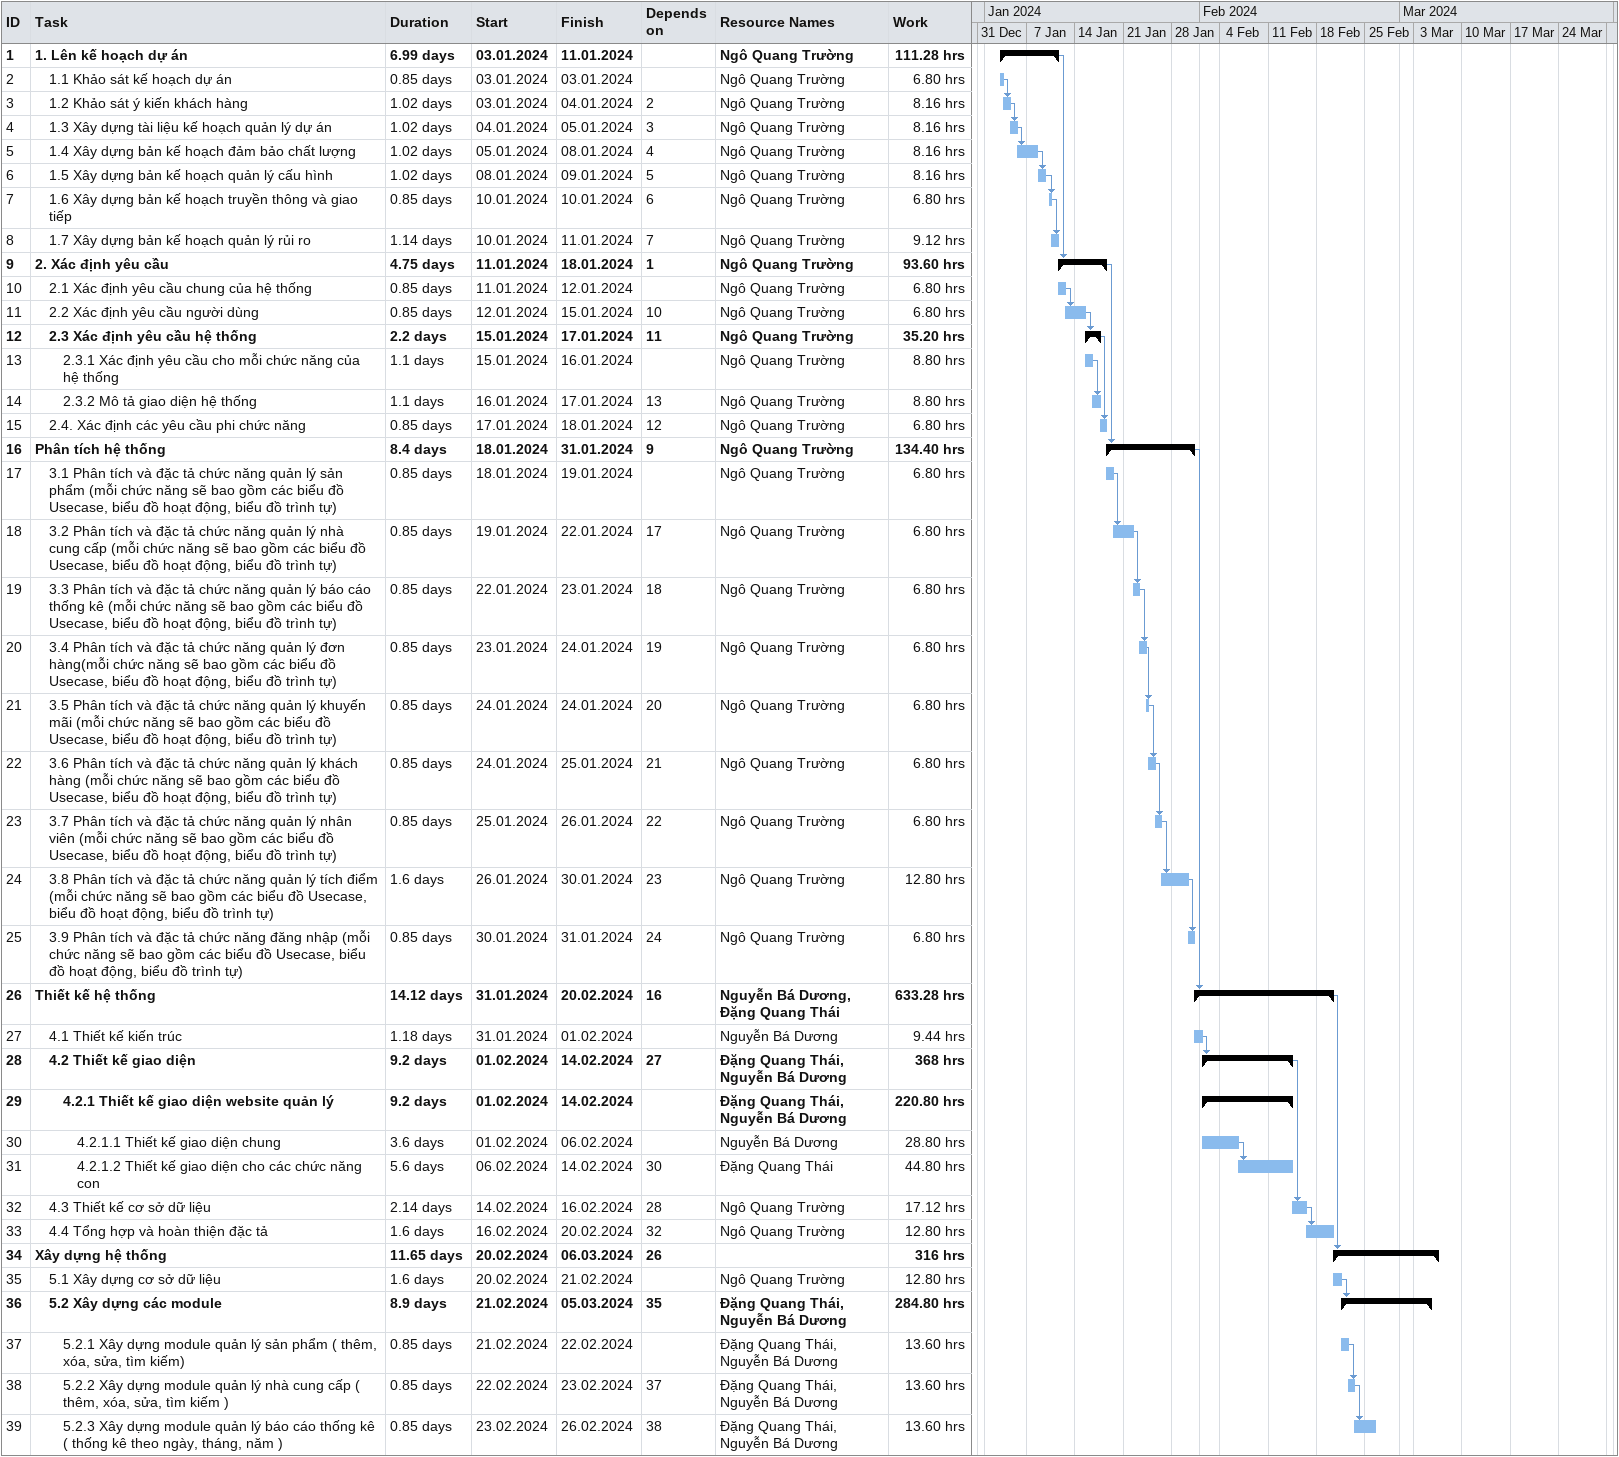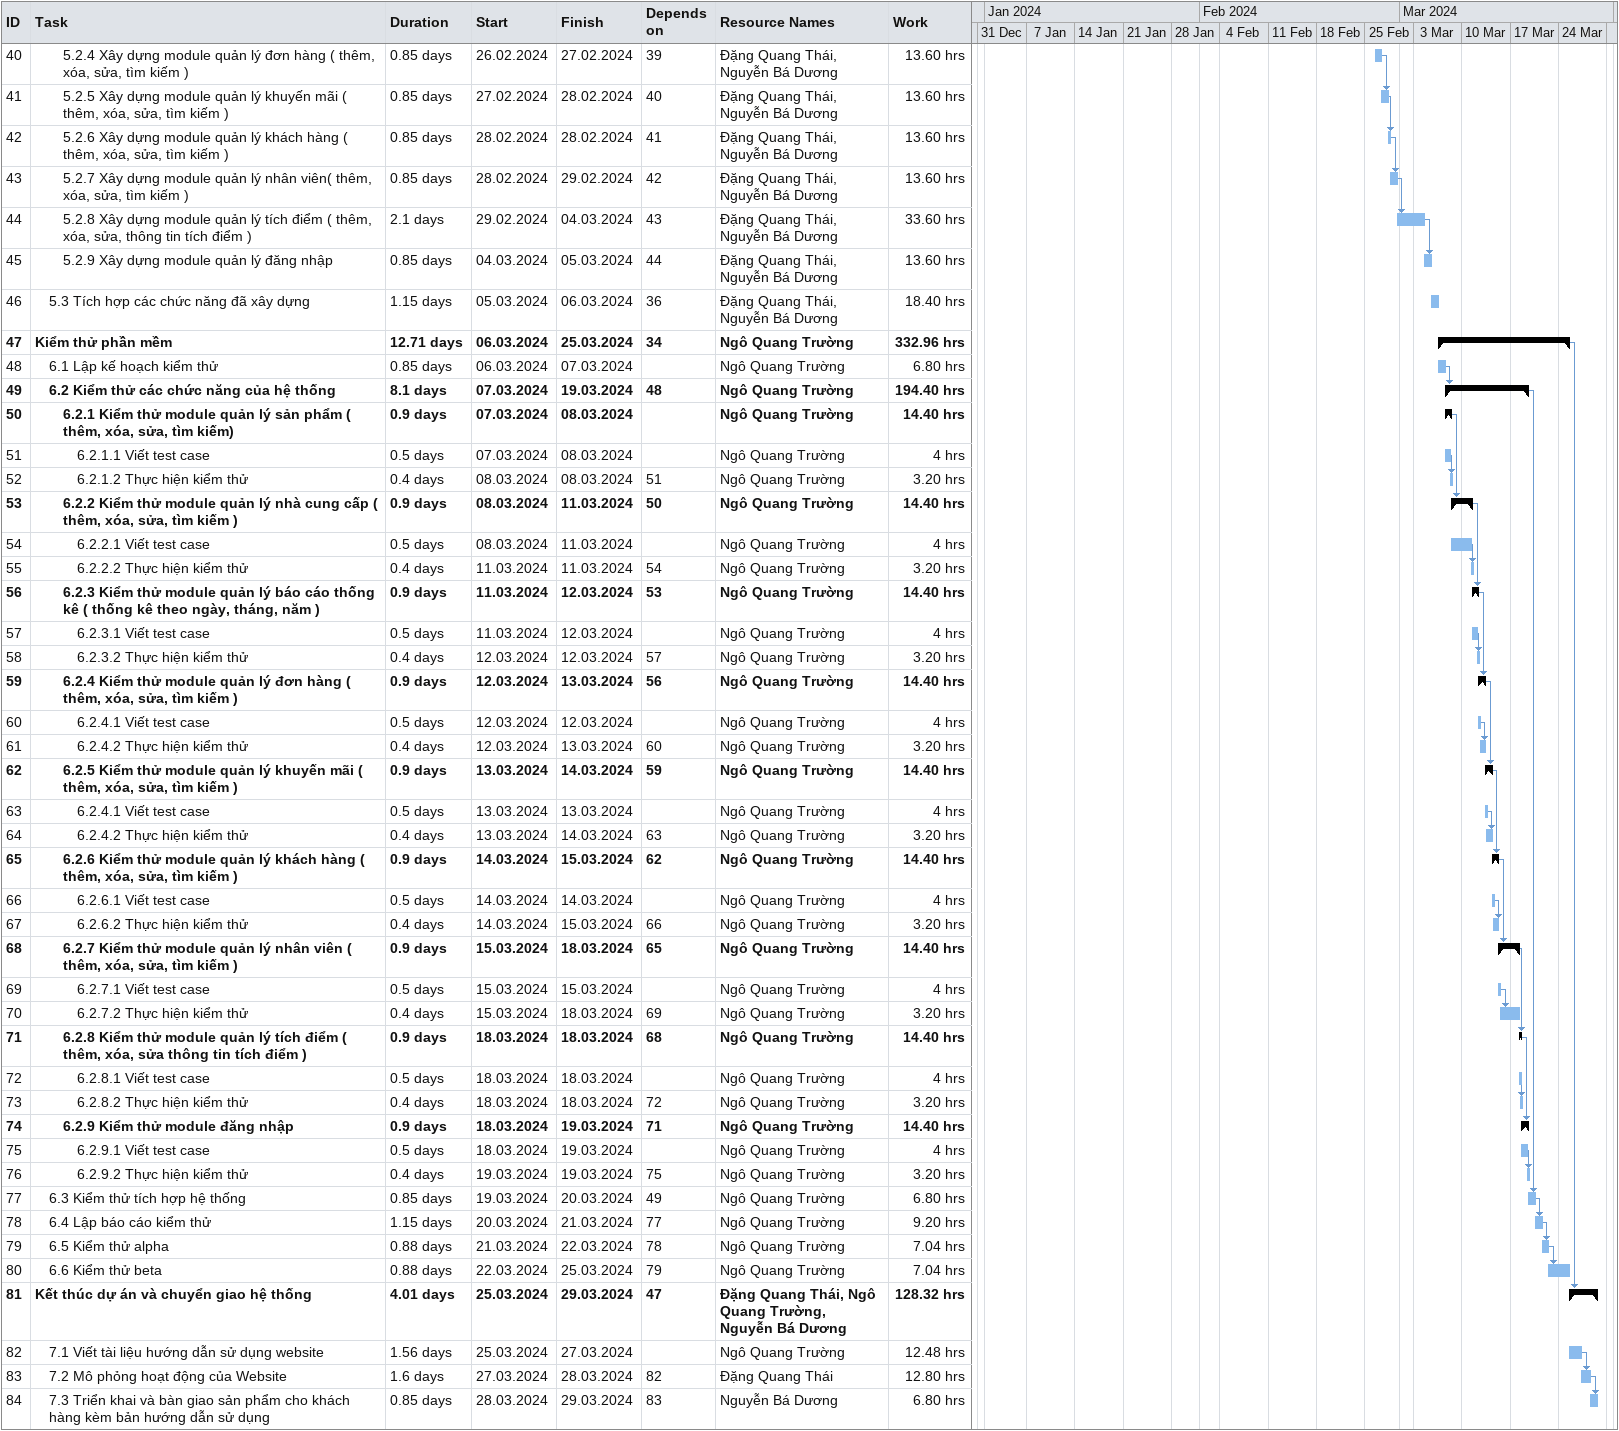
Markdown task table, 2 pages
| ID | Level | Task | Duration | Start | Finish | Predecessors | Resources | Work (h) |
|---|---|---|---|---|---|---|---|---|
| 1 | 1 | **1. Lên kế hoạch dự án** | 6.99d | 2024-01-03 | 2024-01-11 |  | Ngô Quang Trường | 111.28 |
| 2 | 2 | 1.1 Khảo sát kế hoạch dự án | 0.85d | 2024-01-03 | 2024-01-03 |  | Ngô Quang Trường | 6.80 |
| 3 | 2 | 1.2 Khảo sát ý kiến khách hàng | 1.02d | 2024-01-03 | 2024-01-04 | 2 | Ngô Quang Trường | 8.16 |
| 4 | 2 | 1.3 Xây dựng tài liệu kế hoạch quản lý dự án | 1.02d | 2024-01-04 | 2024-01-05 | 3 | Ngô Quang Trường | 8.16 |
| 5 | 2 | 1.4 Xây dựng bản kế hoạch đảm bảo chất lượng | 1.02d | 2024-01-05 | 2024-01-08 | 4 | Ngô Quang Trường | 8.16 |
| 6 | 2 | 1.5 Xây dựng bản kế hoạch quản lý cấu hình | 1.02d | 2024-01-08 | 2024-01-09 | 5 | Ngô Quang Trường | 8.16 |
| 7 | 2 | 1.6 Xây dựng bản kế hoạch truyền thông và giao tiếp | 0.85d | 2024-01-10 | 2024-01-10 | 6 | Ngô Quang Trường | 6.80 |
| 8 | 2 | 1.7 Xây dựng bản kế hoạch quản lý rủi ro | 1.14d | 2024-01-10 | 2024-01-11 | 7 | Ngô Quang Trường | 9.12 |
| 9 | 1 | **2. Xác định yêu cầu** | 4.75d | 2024-01-11 | 2024-01-18 | 1 | Ngô Quang Trường | 93.60 |
| 10 | 2 | 2.1 Xác định yêu cầu chung của hệ thống | 0.85d | 2024-01-11 | 2024-01-12 |  | Ngô Quang Trường | 6.80 |
| 11 | 2 | 2.2 Xác định yêu cầu người dùng | 0.85d | 2024-01-12 | 2024-01-15 | 10 | Ngô Quang Trường | 6.80 |
| 12 | 2 | **2.3 Xác định yêu cầu hệ thống** | 2.2d | 2024-01-15 | 2024-01-17 | 11 | Ngô Quang Trường | 35.20 |
| 13 | 3 | 2.3.1 Xác định yêu cầu cho mỗi chức năng của hệ thống | 1.1d | 2024-01-15 | 2024-01-16 |  | Ngô Quang Trường | 8.80 |
| 14 | 3 | 2.3.2 Mô tả giao diện hệ thống | 1.1d | 2024-01-16 | 2024-01-17 | 13 | Ngô Quang Trường | 8.80 |
| 15 | 2 | 2.4. Xác định các yêu cầu phi chức năng | 0.85d | 2024-01-17 | 2024-01-18 | 12 | Ngô Quang Trường | 6.80 |
| 16 | 1 | **Phân tích hệ thống** | 8.4d | 2024-01-18 | 2024-01-31 | 9 | Ngô Quang Trường | 134.40 |
| 17 | 2 | 3.1 Phân tích và đặc tả chức năng quản lý sản phẩm (mỗi chức năng sẽ bao gồm các biểu đồ Usecase, biểu đồ hoạt động, biểu đồ trình tự) | 0.85d | 2024-01-18 | 2024-01-19 |  | Ngô Quang Trường | 6.80 |
| 18 | 2 | 3.2 Phân tích và đặc tả chức năng quản lý nhà cung cấp (mỗi chức năng sẽ bao gồm các biểu đồ Usecase, biểu đồ hoạt động, biểu đồ trình tự) | 0.85d | 2024-01-19 | 2024-01-22 | 17 | Ngô Quang Trường | 6.80 |
| 19 | 2 | 3.3 Phân tích và đặc tả chức năng quản lý báo cáo thống kê (mỗi chức năng sẽ bao gồm các biểu đồ Usecase, biểu đồ hoạt động, biểu đồ trình tự) | 0.85d | 2024-01-22 | 2024-01-23 | 18 | Ngô Quang Trường | 6.80 |
| 20 | 2 | 3.4 Phân tích và đặc tả chức năng quản lý đơn hàng(mỗi chức năng sẽ bao gồm các biểu đồ Usecase, biểu đồ hoạt động, biểu đồ trình tự) | 0.85d | 2024-01-23 | 2024-01-24 | 19 | Ngô Quang Trường | 6.80 |
| 21 | 2 | 3.5 Phân tích và đặc tả chức năng quản lý khuyến mãi (mỗi chức năng sẽ bao gồm các biểu đồ Usecase, biểu đồ hoạt động, biểu đồ trình tự) | 0.85d | 2024-01-24 | 2024-01-24 | 20 | Ngô Quang Trường | 6.80 |
| 22 | 2 | 3.6 Phân tích và đặc tả chức năng quản lý khách hàng (mỗi chức năng sẽ bao gồm các biểu đồ Usecase, biểu đồ hoạt động, biểu đồ trình tự) | 0.85d | 2024-01-24 | 2024-01-25 | 21 | Ngô Quang Trường | 6.80 |
| 23 | 2 | 3.7 Phân tích và đặc tả chức năng quản lý nhân viên (mỗi chức năng sẽ bao gồm các biểu đồ Usecase, biểu đồ hoạt động, biểu đồ trình tự) | 0.85d | 2024-01-25 | 2024-01-26 | 22 | Ngô Quang Trường | 6.80 |
| 24 | 2 | 3.8 Phân tích và đặc tả chức năng quản lý tích điểm (mỗi chức năng sẽ bao gồm các biểu đồ Usecase, biểu đồ hoạt động, biểu đồ trình tự) | 1.6d | 2024-01-26 | 2024-01-30 | 23 | Ngô Quang Trường | 12.80 |
| 25 | 2 | 3.9 Phân tích và đặc tả chức năng đăng nhập (mỗi chức năng sẽ bao gồm các biểu đồ Usecase, biểu đồ hoạt động, biểu đồ trình tự) | 0.85d | 2024-01-30 | 2024-01-31 | 24 | Ngô Quang Trường | 6.80 |
| 26 | 1 | **Thiết kế hệ thống** | 14.12d | 2024-01-31 | 2024-02-20 | 16 | Nguyễn Bá Dương, Đặng Quang Thái | 633.28 |
| 27 | 2 | 4.1 Thiết kế kiến trúc | 1.18d | 2024-01-31 | 2024-02-01 |  | Nguyễn Bá Dương | 9.44 |
| 28 | 2 | **4.2 Thiết kế giao diện** | 9.2d | 2024-02-01 | 2024-02-14 | 27 | Đặng Quang Thái, Nguyễn Bá Dương | 368 |
| 29 | 3 | **4.2.1 Thiết kế giao diện website quản lý** | 9.2d | 2024-02-01 | 2024-02-14 |  | Đặng Quang Thái, Nguyễn Bá Dương | 220.80 |
| 30 | 4 | 4.2.1.1 Thiết kế giao diện chung | 3.6d | 2024-02-01 | 2024-02-06 |  | Nguyễn Bá Dương | 28.80 |
| 31 | 4 | 4.2.1.2 Thiết kế giao diện cho các chức năng con | 5.6d | 2024-02-06 | 2024-02-14 | 30 | Đặng Quang Thái | 44.80 |
| 32 | 2 | 4.3 Thiết kế cơ sở dữ liệu | 2.14d | 2024-02-14 | 2024-02-16 | 28 | Ngô Quang Trường | 17.12 |
| 33 | 2 | 4.4 Tổng hợp và hoàn thiện đặc tả | 1.6d | 2024-02-16 | 2024-02-20 | 32 | Ngô Quang Trường | 12.80 |
| 34 | 1 | **Xây dựng hệ thống** | 11.65d | 2024-02-20 | 2024-03-06 | 26 |  | 316 |
| 35 | 2 | 5.1 Xây dựng cơ sở dữ liệu | 1.6d | 2024-02-20 | 2024-02-21 |  | Ngô Quang Trường | 12.80 |
| 36 | 2 | **5.2 Xây dựng các module** | 8.9d | 2024-02-21 | 2024-03-05 | 35 | Đặng Quang Thái, Nguyễn Bá Dương | 284.80 |
| 37 | 3 | 5.2.1 Xây dựng module quản lý sản phẩm ( thêm, xóa, sửa, tìm kiếm) | 0.85d | 2024-02-21 | 2024-02-22 |  | Đặng Quang Thái, Nguyễn Bá Dương | 13.60 |
| 38 | 3 | 5.2.2 Xây dựng module quản lý nhà cung cấp ( thêm, xóa, sửa, tìm kiếm ) | 0.85d | 2024-02-22 | 2024-02-23 | 37 | Đặng Quang Thái, Nguyễn Bá Dương | 13.60 |
| 39 | 3 | 5.2.3 Xây dựng module quản lý báo cáo thống kê ( thống kê theo ngày, tháng, năm ) | 0.85d | 2024-02-23 | 2024-02-26 | 38 | Đặng Quang Thái, Nguyễn Bá Dương | 13.60 |
| 40 | 3 | 5.2.4 Xây dựng module quản lý đơn hàng ( thêm, xóa, sửa, tìm kiếm ) | 0.85d | 2024-02-26 | 2024-02-27 | 39 | Đặng Quang Thái, Nguyễn Bá Dương | 13.60 |
| 41 | 3 | 5.2.5 Xây dựng module quản lý khuyến mãi ( thêm, xóa, sửa, tìm kiếm ) | 0.85d | 2024-02-27 | 2024-02-28 | 40 | Đặng Quang Thái, Nguyễn Bá Dương | 13.60 |
| 42 | 3 | 5.2.6 Xây dựng module quản lý khách hàng ( thêm, xóa, sửa, tìm kiếm ) | 0.85d | 2024-02-28 | 2024-02-28 | 41 | Đặng Quang Thái, Nguyễn Bá Dương | 13.60 |
| 43 | 3 | 5.2.7 Xây dựng module quản lý nhân viên( thêm, xóa, sửa, tìm kiếm ) | 0.85d | 2024-02-28 | 2024-02-29 | 42 | Đặng Quang Thái, Nguyễn Bá Dương | 13.60 |
| 44 | 3 | 5.2.8 Xây dựng module quản lý tích điểm ( thêm, xóa, sửa, thông tin tích điểm ) | 2.1d | 2024-02-29 | 2024-03-04 | 43 | Đặng Quang Thái, Nguyễn Bá Dương | 33.60 |
| 45 | 3 | 5.2.9 Xây dựng module quản lý đăng nhập | 0.85d | 2024-03-04 | 2024-03-05 | 44 | Đặng Quang Thái, Nguyễn Bá Dương | 13.60 |
| 46 | 2 | 5.3 Tích hợp các chức năng đã xây dựng | 1.15d | 2024-03-05 | 2024-03-06 | 36 | Đặng Quang Thái, Nguyễn Bá Dương | 18.40 |
| 47 | 1 | **Kiểm thử phần mềm** | 12.71d | 2024-03-06 | 2024-03-25 | 34 | Ngô Quang Trường | 332.96 |
| 48 | 2 | 6.1 Lập kế hoạch kiểm thử | 0.85d | 2024-03-06 | 2024-03-07 |  | Ngô Quang Trường | 6.80 |
| 49 | 2 | **6.2 Kiểm thử các chức năng của hệ thống** | 8.1d | 2024-03-07 | 2024-03-19 | 48 | Ngô Quang Trường | 194.40 |
| 50 | 3 | **6.2.1 Kiểm thử module quản lý sản phẩm ( thêm, xóa, sửa, tìm kiếm)** | 0.9d | 2024-03-07 | 2024-03-08 |  | Ngô Quang Trường | 14.40 |
| 51 | 4 | 6.2.1.1 Viết test case | 0.5d | 2024-03-07 | 2024-03-08 |  | Ngô Quang Trường | 4 |
| 52 | 4 | 6.2.1.2 Thực hiện kiểm thử | 0.4d | 2024-03-08 | 2024-03-08 | 51 | Ngô Quang Trường | 3.20 |
| 53 | 3 | **6.2.2 Kiểm thử module quản lý nhà cung cấp ( thêm, xóa, sửa, tìm kiếm )** | 0.9d | 2024-03-08 | 2024-03-11 | 50 | Ngô Quang Trường | 14.40 |
| 54 | 4 | 6.2.2.1 Viết test case | 0.5d | 2024-03-08 | 2024-03-11 |  | Ngô Quang Trường | 4 |
| 55 | 4 | 6.2.2.2 Thực hiện kiểm thử | 0.4d | 2024-03-11 | 2024-03-11 | 54 | Ngô Quang Trường | 3.20 |
| 56 | 3 | **6.2.3 Kiểm thử module quản lý báo cáo thống kê ( thống kê theo ngày, tháng, năm )** | 0.9d | 2024-03-11 | 2024-03-12 | 53 | Ngô Quang Trường | 14.40 |
| 57 | 4 | 6.2.3.1 Viết test case | 0.5d | 2024-03-11 | 2024-03-12 |  | Ngô Quang Trường | 4 |
| 58 | 4 | 6.2.3.2 Thực hiện kiểm thử | 0.4d | 2024-03-12 | 2024-03-12 | 57 | Ngô Quang Trường | 3.20 |
| 59 | 3 | **6.2.4 Kiểm thử module quản lý đơn hàng ( thêm, xóa, sửa, tìm kiếm )** | 0.9d | 2024-03-12 | 2024-03-13 | 56 | Ngô Quang Trường | 14.40 |
| 60 | 4 | 6.2.4.1 Viết test case | 0.5d | 2024-03-12 | 2024-03-12 |  | Ngô Quang Trường | 4 |
| 61 | 4 | 6.2.4.2 Thực hiện kiểm thử | 0.4d | 2024-03-12 | 2024-03-13 | 60 | Ngô Quang Trường | 3.20 |
| 62 | 3 | **6.2.5 Kiểm thử module quản lý khuyến mãi ( thêm, xóa, sửa, tìm kiếm )** | 0.9d | 2024-03-13 | 2024-03-14 | 59 | Ngô Quang Trường | 14.40 |
| 63 | 4 | 6.2.4.1 Viết test case | 0.5d | 2024-03-13 | 2024-03-13 |  | Ngô Quang Trường | 4 |
| 64 | 4 | 6.2.4.2 Thực hiện kiểm thử | 0.4d | 2024-03-13 | 2024-03-14 | 63 | Ngô Quang Trường | 3.20 |
| 65 | 3 | **6.2.6 Kiểm thử module quản lý khách hàng ( thêm, xóa, sửa, tìm kiếm )** | 0.9d | 2024-03-14 | 2024-03-15 | 62 | Ngô Quang Trường | 14.40 |
| 66 | 4 | 6.2.6.1 Viết test case | 0.5d | 2024-03-14 | 2024-03-14 |  | Ngô Quang Trường | 4 |
| 67 | 4 | 6.2.6.2 Thực hiện kiểm thử | 0.4d | 2024-03-14 | 2024-03-15 | 66 | Ngô Quang Trường | 3.20 |
| 68 | 3 | **6.2.7 Kiểm thử module quản lý nhân viên ( thêm, xóa, sửa, tìm kiếm )** | 0.9d | 2024-03-15 | 2024-03-18 | 65 | Ngô Quang Trường | 14.40 |
| 69 | 4 | 6.2.7.1 Viết test case | 0.5d | 2024-03-15 | 2024-03-15 |  | Ngô Quang Trường | 4 |
| 70 | 4 | 6.2.7.2 Thực hiện kiểm thử | 0.4d | 2024-03-15 | 2024-03-18 | 69 | Ngô Quang Trường | 3.20 |
| 71 | 3 | **6.2.8 Kiểm thử module quản lý tích điểm ( thêm, xóa, sửa thông tin tích điểm )** | 0.9d | 2024-03-18 | 2024-03-18 | 68 | Ngô Quang Trường | 14.40 |
| 72 | 4 | 6.2.8.1 Viết test case | 0.5d | 2024-03-18 | 2024-03-18 |  | Ngô Quang Trường | 4 |
| 73 | 4 | 6.2.8.2 Thực hiện kiểm thử | 0.4d | 2024-03-18 | 2024-03-18 | 72 | Ngô Quang Trường | 3.20 |
| 74 | 3 | **6.2.9 Kiểm thử module đăng nhập** | 0.9d | 2024-03-18 | 2024-03-19 | 71 | Ngô Quang Trường | 14.40 |
| 75 | 4 | 6.2.9.1 Viết test case | 0.5d | 2024-03-18 | 2024-03-19 |  | Ngô Quang Trường | 4 |
| 76 | 4 | 6.2.9.2 Thực hiện kiểm thử | 0.4d | 2024-03-19 | 2024-03-19 | 75 | Ngô Quang Trường | 3.20 |
| 77 | 2 | 6.3 Kiểm thử tích hợp hệ thống | 0.85d | 2024-03-19 | 2024-03-20 | 49 | Ngô Quang Trường | 6.80 |
| 78 | 2 | 6.4 Lập báo cáo kiểm thử | 1.15d | 2024-03-20 | 2024-03-21 | 77 | Ngô Quang Trường | 9.20 |
| 79 | 2 | 6.5 Kiểm thử alpha | 0.88d | 2024-03-21 | 2024-03-22 | 78 | Ngô Quang Trường | 7.04 |
| 80 | 2 | 6.6 Kiểm thử beta | 0.88d | 2024-03-22 | 2024-03-25 | 79 | Ngô Quang Trường | 7.04 |
| 81 | 1 | **Kết thúc dự án và chuyển giao hệ thống** | 4.01d | 2024-03-25 | 2024-03-29 | 47 | Đặng Quang Thái, Ngô Quang Trường, Nguyễn Bá Dương | 128.32 |
| 82 | 2 | 7.1 Viết tài liệu hướng dẫn sử dụng website | 1.56d | 2024-03-25 | 2024-03-27 |  | Ngô Quang Trường | 12.48 |
| 83 | 2 | 7.2 Mô phỏng hoạt động của Website | 1.6d | 2024-03-27 | 2024-03-28 | 82 | Đặng Quang Thái | 12.80 |
| 84 | 2 | 7.3 Triển khai và bàn giao sản phẩm cho khách hàng kèm bản hướng dẫn sử dụng | 0.85d | 2024-03-28 | 2024-03-29 | 83 | Nguyễn Bá Dương | 6.80 |
